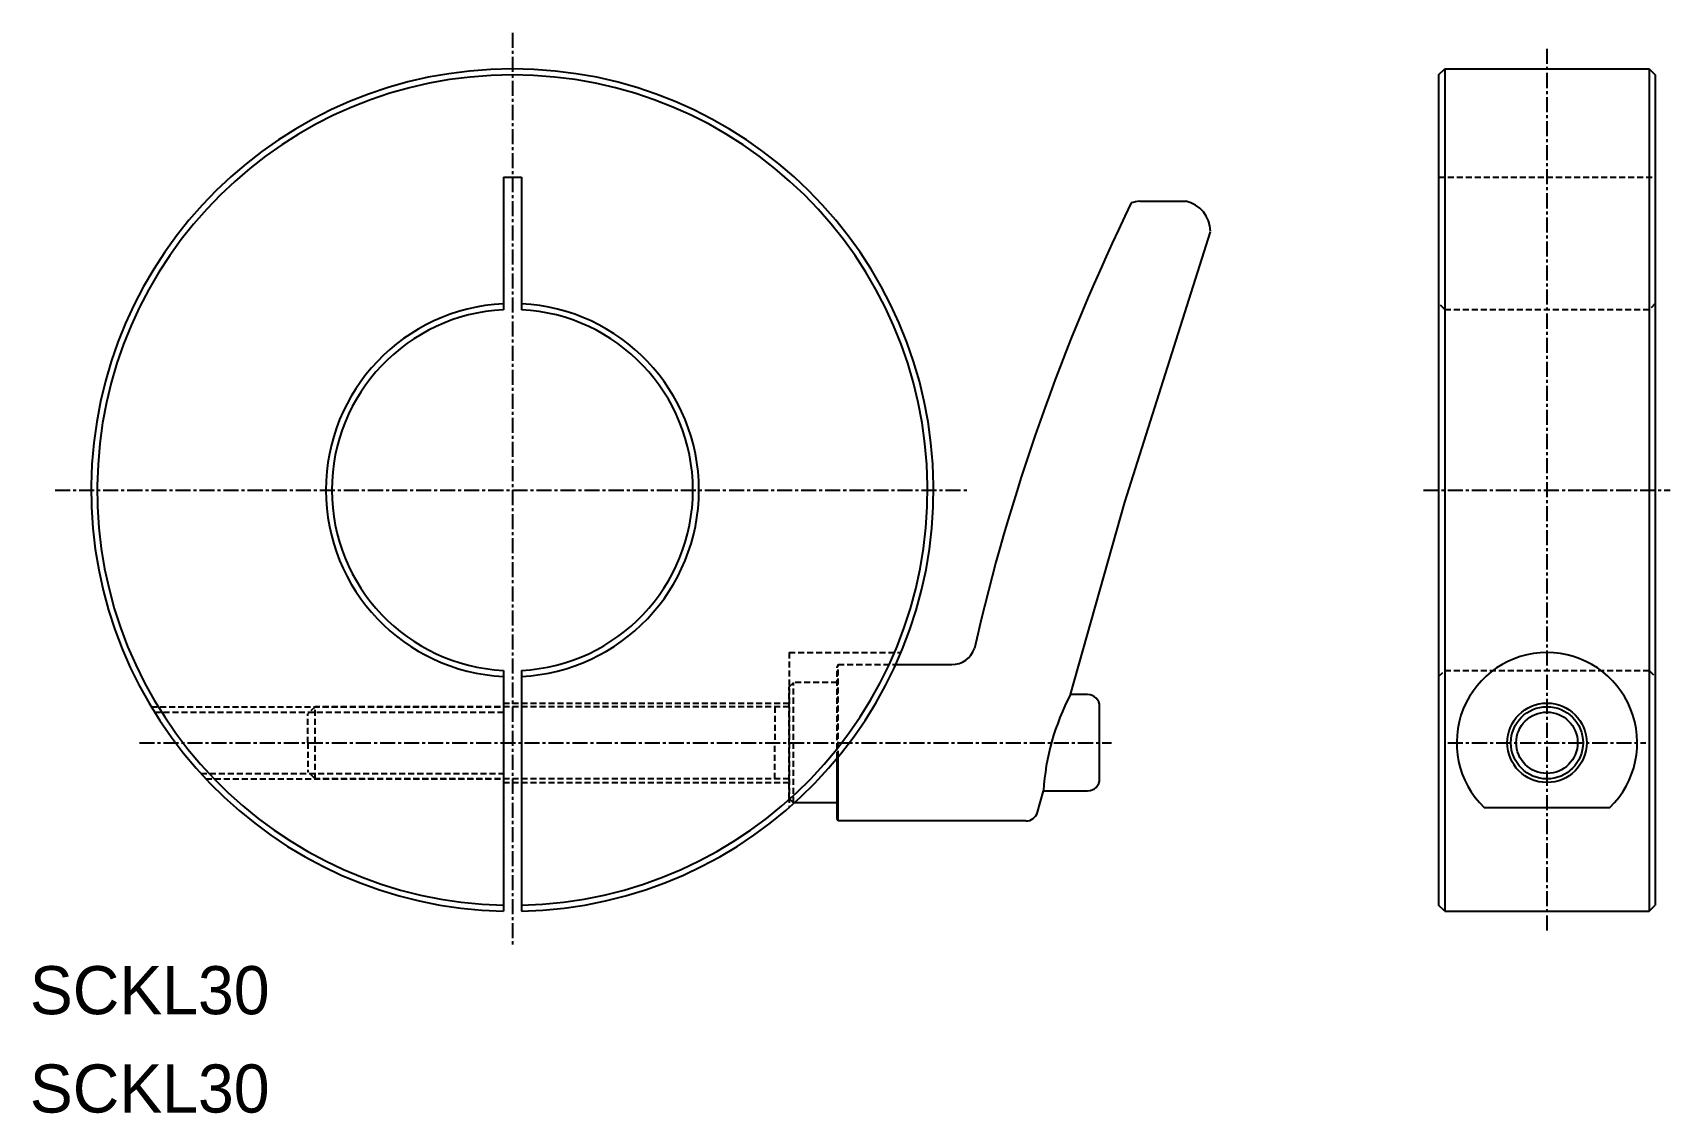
# Model space of a CAD drawing. Extents: x 10 to 146, y 10 to 100.
import ezdxf

# ---------------------------------------------------------------- set-up
doc = ezdxf.new("R2010")
doc.units = 0
doc.linetypes.add('CENTER', pattern=[2, 1.25, -0.25, 0.25, -0.25])
doc.linetypes.add('DASHED', pattern=[0.75, 0.5, -0.25])
doc.layers.get('0').update_dxf_attribs({"linetype": 'CONTINUOUS'})
doc.layers.add('CENTER', color=1, linetype='CENTER')

msp = doc.modelspace()

# ---------------------------------------------------------------- linework, layer by layer
at = {"color": 7, "linetype": 'CONTINUOUS'}
for p, q in [((127.07, 96.23), (127.57, 96.73)), ((127.57, 96.73), (127.57, 26.73)), ((127.57, 96.73), (144.57, 96.73)), ((144.57, 96.73), (144.57, 26.73)), ((144.57, 96.73), (145.07, 96.23)), ((127.07, 96.23), (127.07, 27.23)), ((145.07, 96.23), (145.07, 27.23)), ((49.35, 87.73), (49.35, 76.72)), ((49.35, 87.73), (50.85, 87.73)), ((50.85, 87.73), (50.85, 76.72)), ((102.24, 85.73), (106.06, 85.73)), ((100.98, 60.73), (108.1, 83.19)), ((96.48, 44.73), (100.98, 60.73)), ((49.35, 46.75), (49.35, 26.74)), ((50.85, 46.75), (50.85, 26.74)), ((81.95, 47.23), (86.61, 47.23)), ((97.9, 44.73), (96.48, 44.73)), ((98.9, 37.73), (98.9, 43.73)), ((77.1, 34.43), (77.1, 39.46)), ((77.18, 34.23), (77.18, 39.57)), ((77.1, 35.73), (73.53, 35.73)), ((93.73, 34.96), (94.23, 36.73)), ((94.23, 36.73), (97.9, 36.73)), ((77.18, 34.23), (77.1, 34.43)), ((92.77, 34.23), (77.18, 34.23)), ((130.84, 35.35), (141.29, 35.35)), ((127.57, 26.73), (127.07, 27.23)), ((144.57, 26.73), (145.07, 27.23)), ((127.57, 26.73), (144.57, 26.73))]:
    msp.add_line(p, q, dxfattribs=at)
at = {"color": 3, "linetype": 'DASHED'}
for p, q in [((127.07, 87.73), (145.07, 87.73)), ((127.57, 76.73), (127.07, 77.23)), ((127.57, 76.73), (144.57, 76.73)), ((145.07, 77.23), (144.57, 76.73)), ((73.1, 48.23), (73.1, 35.35)), ((73.1, 48.23), (82.39, 48.23)), ((77.18, 47.23), (77.1, 47.03)), ((77.1, 39.46), (77.1, 47.03)), ((77.18, 39.57), (77.18, 47.23)), ((77.18, 47.23), (81.95, 47.23)), ((127.07, 46.23), (127.57, 46.73)), ((127.57, 46.73), (144.57, 46.73)), ((144.57, 46.73), (145.07, 46.23)), ((73.1, 45.37), (73.46, 45.73)), ((73.1, 36.1), (73.1, 45.37)), ((77.1, 45.73), (73.46, 45.73)), ((73.46, 35.73), (73.46, 45.73)), ((20.08, 43.73), (49.35, 43.73)), ((33.7, 43.73), (33.1, 43.13)), ((73.1, 43.73), (33.7, 43.73)), ((33.7, 37.73), (33.7, 43.73)), ((49.35, 44.03), (73.1, 44.03)), ((71.9, 43.73), (71.9, 40.73)), ((20.35, 43.28), (49.35, 43.28)), ((33.1, 40.73), (33.1, 43.13)), ((33.1, 40.73), (33.1, 38.33)), ((71.9, 37.73), (71.9, 40.73)), ((24.2, 38.18), (49.35, 38.18)), ((33.7, 37.73), (33.1, 38.33)), ((24.62, 37.73), (49.35, 37.73)), ((73.1, 37.73), (33.7, 37.73)), ((49.35, 37.43), (73.1, 37.43)), ((73.1, 36.1), (73.46, 35.73)), ((73.53, 35.73), (73.46, 35.73))]:
    msp.add_line(p, q, dxfattribs=at)
at = {"color": 7, "linetype": 'CONTINUOUS'}
for radius in [3.3, 2.55]:
    msp.add_circle((136.07, 40.73), radius, dxfattribs=at)
at = {"color": 3, "linetype": 'CONTINUOUS'}
msp.add_circle((136.07, 40.73), 3, dxfattribs=at)
at = {"color": 7, "linetype": 'CONTINUOUS'}
for centre, radius, start, end in [((50.1, 61.73), 35, 271.2279, 268.7721), ((50.1, 61.73), 34.5, 271.2457, 268.7543), ((103.04, 79.79), 6, 97.7241, 104.6825), ((105.52, 83.21), 2.58, 0.7205, 77.814), ((255.53, 10.58), 171.3, 154.0311, 167.1877), ((50.1, 61.73), 15.5, 92.7735, 267.2265), ((50.1, 61.73), 15, 92.866, 267.134), ((50.1, 61.73), 15.5, 272.7735, 87.2265), ((50.1, 61.73), 15, 272.866, 87.134), ((86.61, 49.23), 2, 270, 340.621), ((136.07, 40.73), 7.5, 314.1454, 225.8546), ((113.91, 35.51), 19.72, 152.1114, 176.4391), ((97.9, 43.73), 1, 0, 90), ((97.9, 37.73), 1, 270, 0), ((92.77, 35.23), 1, 270, 344.2753)]:
    msp.add_arc(centre, radius, start, end, dxfattribs=at)
at = {"layer": 'CENTER', "color": 1, "linetype": 'CENTER'}
for p, q in [((50.1, 99.73), (50.1, 23.98)), ((136.07, 98.39), (136.07, 25.07)), ((12.1, 61.73), (88.1, 61.73)), ((125.82, 61.73), (146.32, 61.73)), ((19.1, 40.73), (99.89, 40.73)), ((127.84, 40.73), (144.29, 40.73))]:
    msp.add_line(p, q, dxfattribs=at)

# ---------------------------------------------------------------- texts
at = {"color": 7, "linetype": 'CONTINUOUS'}
for p in [(10, 18.17), (10, 10)]:
    msp.add_text('SCKL30', height=4, dxfattribs=at).set_placement(p)

doc.saveas('drawing.dxf')
